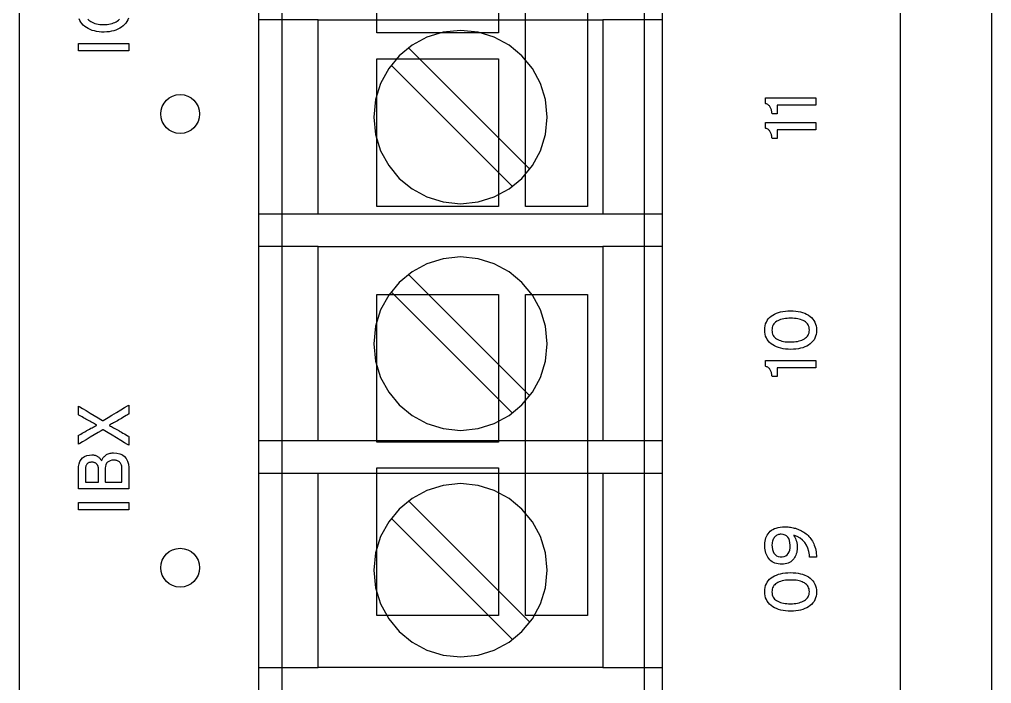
# Model space of a CAD drawing. Extents: x 1 to 47.7, y 0.2 to 35.
# Drawn here: x 36.611 to 38.487, y 6.912 to 8.194 of the extents above; entities that cross this region are included whole.
import ezdxf

# ---------------------------------------------------------------- set-up
doc = ezdxf.new("R2010")
doc.units = 0
doc.header["$MEASUREMENT"] = 0
for name, color, linetype in [('1_1__SCREW_TERMINAL_BLOCK_', 7, 'CONTINUOUS'), ('1_2__CONNECTORIZED_RELAY__', 7, 'CONTINUOUS'), ('7_0_____DWG', 7, 'CONTINUOUS')]:
    doc.layers.add(name, color=color, linetype=linetype)

msp = doc.modelspace()

# ---------------------------------------------------------------- linework, layer by layer
at = {"layer": '1_1__SCREW_TERMINAL_BLOCK_'}
for points in [[(37.0721, 8.2848), (37.0721, 8.1938), (37.0721, 8.0965), (37.0721, 7.9939), (37.0721, 7.8866), (37.0721, 7.6616), (37.0721, 7.1921), (37.0721, 6.9605), (37.0721, 6.7398)], [(37.852, 6.7398), (37.852, 6.9605), (37.852, 7.1921), (37.852, 7.6616), (37.852, 7.8866), (37.852, 7.9939), (37.852, 8.0965), (37.852, 8.1938), (37.852, 8.2848)], [(37.1871, 8.1931), (37.0721, 8.1931)], [(37.737, 8.1931), (37.737, 7.8181), (37.1871, 7.8181), (37.1871, 8.1931), (37.737, 8.1931)], [(37.852, 8.1931), (37.737, 8.1931)], [(37.5957, 7.9051), (37.3615, 8.1393)], [(37.3281, 8.1059), (37.5623, 7.8717)], [(37.1871, 7.8181), (37.0721, 7.8181)], [(37.852, 7.8181), (37.737, 7.8181)], [(37.1871, 7.7556), (37.0721, 7.7556)], [(37.737, 7.7556), (37.737, 7.3806), (37.1871, 7.3806), (37.1871, 7.7556), (37.737, 7.7556)], [(37.852, 7.7556), (37.737, 7.7556)], [(37.3615, 7.7018), (37.5957, 7.4676)], [(37.5623, 7.4341), (37.3281, 7.6684)], [(37.1871, 7.3806), (37.0721, 7.3806)], [(37.852, 7.3806), (37.737, 7.3806)], [(37.0721, 7.318), (37.1871, 7.318)], [(37.737, 7.318), (37.737, 6.943), (37.1871, 6.943), (37.1871, 7.318), (37.737, 7.318)], [(37.737, 7.318), (37.852, 7.318)], [(37.3615, 7.2643), (37.5957, 7.03)], [(37.5623, 6.9966), (37.3281, 7.2309)], [(37.0721, 6.943), (37.1871, 6.943)], [(37.737, 6.943), (37.852, 6.943)]]:
    msp.add_lwpolyline(points, dxfattribs=at)
for points in [[(37.4621, 8.1728), (37.4284, 8.1694), (37.397, 8.1596), (37.3685, 8.1442), (37.3437, 8.1238), (37.3233, 8.0991), (37.3078, 8.0707), (37.298, 8.0392), (37.2946, 8.0055), (37.298, 7.9718), (37.3078, 7.9404), (37.3233, 7.912), (37.3437, 7.8872), (37.3685, 7.8668), (37.397, 7.8514), (37.4284, 7.8416), (37.4621, 7.8382), (37.4958, 7.8416), (37.5272, 7.8514), (37.5556, 7.8668), (37.5804, 7.8872), (37.6009, 7.912), (37.6163, 7.9404), (37.6261, 7.9718), (37.6295, 8.0055), (37.6261, 8.0392), (37.6163, 8.0707), (37.6009, 8.0991), (37.5804, 8.1238), (37.5556, 8.1442), (37.5272, 8.1596), (37.4958, 8.1694)], [(37.4621, 7.7354), (37.4284, 7.732), (37.397, 7.7222), (37.3685, 7.7068), (37.3437, 7.6864), (37.3233, 7.6616), (37.3078, 7.6332), (37.298, 7.6017), (37.2946, 7.568), (37.298, 7.5343), (37.3078, 7.5029), (37.3233, 7.4745), (37.3437, 7.4497), (37.3685, 7.4293), (37.397, 7.4139), (37.4284, 7.4041), (37.4621, 7.4007), (37.4958, 7.4041), (37.5272, 7.4139), (37.5556, 7.4293), (37.5804, 7.4497), (37.6009, 7.4745), (37.6163, 7.5029), (37.6261, 7.5343), (37.6295, 7.568), (37.6261, 7.6017), (37.6163, 7.6332), (37.6009, 7.6616), (37.5804, 7.6864), (37.5556, 7.7068), (37.5272, 7.7222), (37.4958, 7.732)], [(37.4621, 7.2979), (37.4284, 7.2945), (37.397, 7.2847), (37.3685, 7.2693), (37.3437, 7.2488), (37.3233, 7.2241), (37.3078, 7.1956), (37.298, 7.1642), (37.2946, 7.1304), (37.298, 7.0967), (37.3078, 7.0654), (37.3233, 7.0369), (37.3437, 7.0122), (37.3685, 6.9918), (37.397, 6.9763), (37.4284, 6.9666), (37.4621, 6.9632), (37.4958, 6.9666), (37.5272, 6.9763), (37.5556, 6.9918), (37.5804, 7.0122), (37.6009, 7.0369), (37.6163, 7.0654), (37.6261, 7.0967), (37.6295, 7.1304), (37.6261, 7.1642), (37.6163, 7.1956), (37.6009, 7.2241), (37.5804, 7.2488), (37.5556, 7.2693), (37.5272, 7.2847), (37.4958, 7.2945)]]:
    msp.add_lwpolyline(points, close=True, dxfattribs=at)
at = {"layer": '1_2__CONNECTORIZED_RELAY__'}
for points in [[(37.5355, 8.4531), (37.5355, 8.1681), (37.3005, 8.1681), (37.3005, 8.4531), (37.5355, 8.4531)], [(37.7072, 8.4531), (37.7072, 7.8331), (37.5872, 7.8331), (37.5872, 8.4531), (37.7072, 8.4531)], [(37.8172, 6.8751), (37.8172, 7.172), (37.8172, 7.4748), (37.8172, 7.6238), (37.8172, 7.7687), (37.8172, 7.9077), (37.8172, 8.0389), (37.8172, 8.1605), (37.8172, 8.2706)], [(37.1172, 8.2331), (37.1172, 8.1074), (37.1172, 7.9728), (37.1172, 7.8312), (37.1172, 7.5344), (37.1172, 7.2315), (37.1172, 7.0825), (37.1172, 6.9376), (37.1172, 6.7986)], [(37.5355, 8.1181), (37.5355, 7.8331), (37.3005, 7.8331), (37.3005, 8.1181), (37.5355, 8.1181)], [(37.5355, 7.6631), (37.5355, 7.3781), (37.3005, 7.3781), (37.3005, 7.6631), (37.5355, 7.6631)], [(37.7072, 7.6631), (37.7072, 7.0431), (37.5872, 7.0431), (37.5872, 7.6631), (37.7072, 7.6631)], [(37.5355, 7.3281), (37.5355, 7.0431), (37.3005, 7.0431), (37.3005, 7.3281), (37.5355, 7.3281)]]:
    msp.add_lwpolyline(points, dxfattribs=at)
at = {"layer": '7_0_____DWG'}
for points in [[(38.4871, 8.3175), (38.4871, 8.1261), (38.4871, 7.9361), (38.4871, 7.7476), (38.4871, 7.5606), (38.4871, 7.3753), (38.4871, 7.1918), (38.4871, 7.0101), (38.4871, 6.8304)], [(36.6105, 4.7696), (36.6105, 4.9013), (36.6105, 5.0356), (36.6105, 5.1725), (36.6105, 5.3118), (36.6105, 5.4534), (36.6105, 5.5972), (36.6105, 5.7432), (36.6105, 5.8912), (36.6105, 6.041), (36.6105, 6.1927), (36.6105, 6.3461), (36.6105, 6.5011), (36.6105, 6.6576), (36.6105, 6.8155), (36.6105, 6.9747), (36.6105, 7.1351), (36.6105, 7.2965), (36.6105, 7.459), (36.6105, 7.6223), (36.6105, 7.9512), (36.6105, 8.2824)], [(38.3105, 8.2824), (38.3105, 7.9512), (38.3105, 7.6223), (38.3105, 7.459), (38.3105, 7.2965), (38.3105, 7.1351), (38.3105, 6.9747), (38.3105, 6.8155), (38.3105, 6.6576), (38.3105, 6.5011), (38.3105, 6.3461), (38.3105, 6.1927), (38.3105, 6.041), (38.3105, 5.8912), (38.3105, 5.7432), (38.3105, 5.5972), (38.3105, 5.4534), (38.3105, 5.3118), (38.3105, 5.1725), (38.3105, 5.0356), (38.3105, 4.9013), (38.3105, 4.7696)], [(36.8212, 8.1968), (36.8198, 8.1934), (36.818, 8.1901), (36.8159, 8.1871), (36.8134, 8.1843), (36.8106, 8.1817), (36.8075, 8.1793), (36.8041, 8.1771), (36.8006, 8.1752), (36.7968, 8.1736), (36.7927, 8.1722), (36.7884, 8.1712), (36.7839, 8.1704), (36.7792, 8.1699), (36.7742, 8.1697), (36.7691, 8.1698), (36.7642, 8.1702), (36.7596, 8.1708), (36.7552, 8.1718), (36.7511, 8.173), (36.7471, 8.1745), (36.7434, 8.1763), (36.74, 8.1784), (36.7367, 8.1807), (36.7338, 8.1832), (36.7312, 8.186), (36.729, 8.1889), (36.7271, 8.192), (36.7256, 8.1954)], [(36.7427, 8.1946), (36.7444, 8.1928), (36.7463, 8.1912), (36.7485, 8.1898), (36.7509, 8.1885), (36.7535, 8.1873), (36.7562, 8.1864), (36.7592, 8.1856), (36.7623, 8.185), (36.7657, 8.1845), (36.7692, 8.1843), (36.7729, 8.1842), (36.7766, 8.1842), (36.7801, 8.1845), (36.7834, 8.1849), (36.7865, 8.1855), (36.7895, 8.1863), (36.7923, 8.1872), (36.7949, 8.1883), (36.7973, 8.1896), (36.7995, 8.191), (36.8015, 8.1926), (36.8034, 8.1943)], [(36.8218, 8.1335), (36.7246, 8.1335), (36.7246, 8.1476), (36.8218, 8.1476), (36.8218, 8.1335)], [(36.8218, 7.247), (36.7246, 7.247), (36.7246, 7.2611), (36.8218, 7.2611), (36.8218, 7.247)]]:
    msp.add_lwpolyline(points, dxfattribs=at)
for points in [[(36.9208, 8.049), (36.9284, 8.0482), (36.9354, 8.046), (36.9418, 8.0426), (36.9473, 8.038), (36.9519, 8.0324), (36.9554, 8.0261), (36.9575, 8.019), (36.9583, 8.0115), (36.9575, 8.0039), (36.9554, 7.9969), (36.9519, 7.9905), (36.9473, 7.9849), (36.9418, 7.9804), (36.9354, 7.9769), (36.9284, 7.9747), (36.9208, 7.974), (36.9133, 7.9747), (36.9062, 7.9769), (36.8998, 7.9804), (36.8943, 7.9849), (36.8897, 7.9905), (36.8862, 7.9969), (36.8841, 8.0039), (36.8833, 8.0115), (36.8841, 8.019), (36.8862, 8.0261), (36.8897, 8.0324), (36.8943, 8.038), (36.8998, 8.0426), (36.9062, 8.046), (36.9133, 8.0482)], [(38.1478, 8.0287), (38.145, 8.0287), (38.1374, 8.0287), (38.1265, 8.0287), (38.1139, 8.0287), (38.1008, 8.0287), (38.0889, 8.0287), (38.0795, 8.0287), (38.0741, 8.0287), (38.0733, 8.0285), (38.0733, 8.0273), (38.0733, 8.0252), (38.0733, 8.0225), (38.0733, 8.0196), (38.0733, 8.0168), (38.0733, 8.0143), (38.0733, 8.0126), (38.0733, 8.012), (38.0729, 8.012), (38.0719, 8.012), (38.0704, 8.012), (38.0687, 8.012), (38.067, 8.012), (38.0654, 8.012), (38.0641, 8.012), (38.0634, 8.012), (38.0632, 8.0129), (38.063, 8.0146), (38.0627, 8.0162), (38.0624, 8.0178), (38.062, 8.0193), (38.0616, 8.0207), (38.0611, 8.0221), (38.0605, 8.0235), (38.0598, 8.0248), (38.0591, 8.0259), (38.0583, 8.027), (38.0574, 8.028), (38.0564, 8.0288), (38.0553, 8.0296), (38.0541, 8.0303), (38.0528, 8.0308), (38.0514, 8.0312), (38.0507, 8.0315), (38.0507, 8.0323), (38.0507, 8.0338), (38.0507, 8.0356), (38.0507, 8.0376), (38.0507, 8.0395), (38.0507, 8.0412), (38.0507, 8.0424), (38.0507, 8.0428), (38.0544, 8.0428), (38.0643, 8.0428), (38.0784, 8.0428), (38.095, 8.0428), (38.112, 8.0428), (38.1276, 8.0428), (38.1398, 8.0428), (38.1469, 8.0428), (38.1478, 8.0427), (38.1478, 8.0416), (38.1478, 8.0399), (38.1478, 8.0376), (38.1478, 8.0351), (38.1478, 8.0327), (38.1478, 8.0307), (38.1478, 8.0292)], [(38.1478, 7.9812), (38.145, 7.9812), (38.1374, 7.9812), (38.1265, 7.9812), (38.1139, 7.9812), (38.1008, 7.9812), (38.0889, 7.9812), (38.0795, 7.9812), (38.0741, 7.9812), (38.0733, 7.9811), (38.0733, 7.9799), (38.0733, 7.9777), (38.0733, 7.9751), (38.0733, 7.9721), (38.0733, 7.9693), (38.0733, 7.9669), (38.0733, 7.9652), (38.0733, 7.9645), (38.0729, 7.9645), (38.0719, 7.9645), (38.0704, 7.9645), (38.0687, 7.9645), (38.067, 7.9645), (38.0654, 7.9645), (38.0641, 7.9645), (38.0634, 7.9645), (38.0632, 7.9654), (38.063, 7.9671), (38.0627, 7.9687), (38.0624, 7.9703), (38.062, 7.9718), (38.0616, 7.9733), (38.0611, 7.9747), (38.0605, 7.976), (38.0598, 7.9773), (38.0591, 7.9785), (38.0583, 7.9795), (38.0574, 7.9805), (38.0564, 7.9814), (38.0553, 7.9821), (38.0541, 7.9828), (38.0528, 7.9833), (38.0514, 7.9838), (38.0507, 7.984), (38.0507, 7.9849), (38.0507, 7.9863), (38.0507, 7.9881), (38.0507, 7.9901), (38.0507, 7.9921), (38.0507, 7.9937), (38.0507, 7.9949), (38.0507, 7.9953), (38.0544, 7.9953), (38.0643, 7.9953), (38.0784, 7.9953), (38.095, 7.9953), (38.112, 7.9953), (38.1276, 7.9953), (38.1398, 7.9953), (38.1469, 7.9953), (38.1478, 7.9952), (38.1478, 7.9942), (38.1478, 7.9924), (38.1478, 7.9901), (38.1478, 7.9877), (38.1478, 7.9853), (38.1478, 7.9832), (38.1478, 7.9818)], [(38.0991, 7.6313), (38.1042, 7.6312), (38.1091, 7.6308), (38.1138, 7.6302), (38.1182, 7.6293), (38.1224, 7.6281), (38.1264, 7.6267), (38.1301, 7.625), (38.1336, 7.623), (38.1368, 7.6208), (38.1397, 7.6183), (38.1422, 7.6156), (38.1443, 7.6126), (38.1461, 7.6094), (38.1475, 7.606), (38.1485, 7.6023), (38.1491, 7.5983), (38.1494, 7.5941), (38.1491, 7.5899), (38.1485, 7.586), (38.1475, 7.5823), (38.1461, 7.5789), (38.1444, 7.5757), (38.1423, 7.5728), (38.1398, 7.5701), (38.1369, 7.5676), (38.1337, 7.5654), (38.1303, 7.5635), (38.1266, 7.5618), (38.1227, 7.5603), (38.1185, 7.5592), (38.1141, 7.5583), (38.1095, 7.5576), (38.1045, 7.5572), (38.0994, 7.5571), (38.0942, 7.5572), (38.0893, 7.5576), (38.0846, 7.5583), (38.0802, 7.5592), (38.0759, 7.5604), (38.072, 7.5618), (38.0683, 7.5636), (38.0648, 7.5655), (38.0616, 7.5678), (38.0587, 7.5703), (38.0562, 7.573), (38.054, 7.5759), (38.0523, 7.5791), (38.0509, 7.5826), (38.0499, 7.5863), (38.0493, 7.5902), (38.0491, 7.5943), (38.0493, 7.5985), (38.05, 7.6025), (38.051, 7.6062), (38.0523, 7.6097), (38.054, 7.6129), (38.0561, 7.6158), (38.0586, 7.6185), (38.0614, 7.6209), (38.0646, 7.6231), (38.0681, 7.6251), (38.0718, 7.6267), (38.0757, 7.6281), (38.0799, 7.6293), (38.0843, 7.6302), (38.089, 7.6308), (38.0939, 7.6312)], [(38.0994, 7.6171), (38.0957, 7.617), (38.0923, 7.6168), (38.089, 7.6165), (38.0858, 7.6159), (38.0828, 7.6153), (38.0799, 7.6145), (38.0772, 7.6135), (38.0747, 7.6124), (38.0723, 7.6112), (38.0702, 7.6097), (38.0684, 7.6081), (38.0668, 7.6062), (38.0655, 7.6042), (38.0645, 7.6019), (38.0638, 7.5995), (38.0634, 7.5969), (38.0632, 7.5941), (38.0634, 7.5913), (38.0638, 7.5887), (38.0645, 7.5863), (38.0655, 7.5841), (38.0668, 7.5821), (38.0683, 7.5803), (38.0701, 7.5787), (38.0722, 7.5772), (38.0745, 7.576), (38.077, 7.5749), (38.0797, 7.5739), (38.0825, 7.5731), (38.0855, 7.5724), (38.0886, 7.5719), (38.092, 7.5716), (38.0954, 7.5714), (38.0991, 7.5713), (38.1027, 7.5714), (38.1061, 7.5716), (38.1094, 7.572), (38.1125, 7.5725), (38.1155, 7.5732), (38.1183, 7.5741), (38.121, 7.5751), (38.1235, 7.5762), (38.1259, 7.5775), (38.1281, 7.579), (38.13, 7.5806), (38.1316, 7.5824), (38.1329, 7.5844), (38.1339, 7.5866), (38.1347, 7.589), (38.1351, 7.5916), (38.1353, 7.5943), (38.1351, 7.5972), (38.1347, 7.5998), (38.1339, 7.6022), (38.1329, 7.6044), (38.1316, 7.6064), (38.13, 7.6083), (38.1282, 7.6099), (38.126, 7.6113), (38.1237, 7.6126), (38.1212, 7.6136), (38.1185, 7.6146), (38.1157, 7.6153), (38.1128, 7.616), (38.1097, 7.6165), (38.1064, 7.6168), (38.1029, 7.617)], [(38.1478, 7.5215), (38.145, 7.5215), (38.1374, 7.5215), (38.1265, 7.5215), (38.1139, 7.5215), (38.1008, 7.5215), (38.0889, 7.5215), (38.0795, 7.5215), (38.0741, 7.5215), (38.0733, 7.5213), (38.0733, 7.5201), (38.0733, 7.518), (38.0733, 7.5153), (38.0733, 7.5124), (38.0733, 7.5096), (38.0733, 7.5071), (38.0733, 7.5054), (38.0733, 7.5048), (38.0729, 7.5048), (38.0719, 7.5048), (38.0704, 7.5048), (38.0687, 7.5048), (38.067, 7.5048), (38.0654, 7.5048), (38.0641, 7.5048), (38.0634, 7.5048), (38.0632, 7.5057), (38.063, 7.5073), (38.0627, 7.509), (38.0624, 7.5105), (38.062, 7.5121), (38.0616, 7.5135), (38.0611, 7.5149), (38.0605, 7.5163), (38.0598, 7.5175), (38.0591, 7.5187), (38.0583, 7.5198), (38.0574, 7.5208), (38.0564, 7.5216), (38.0553, 7.5224), (38.0541, 7.523), (38.0528, 7.5236), (38.0514, 7.524), (38.0507, 7.5243), (38.0507, 7.5251), (38.0507, 7.5266), (38.0507, 7.5284), (38.0507, 7.5304), (38.0507, 7.5323), (38.0507, 7.534), (38.0507, 7.5352), (38.0507, 7.5356), (38.0544, 7.5356), (38.0643, 7.5356), (38.0784, 7.5356), (38.095, 7.5356), (38.112, 7.5356), (38.1276, 7.5356), (38.1398, 7.5356), (38.1469, 7.5356), (38.1478, 7.5354), (38.1478, 7.5344), (38.1478, 7.5326), (38.1478, 7.5304), (38.1478, 7.5279), (38.1478, 7.5255), (38.1478, 7.5235), (38.1478, 7.522)], [(36.8218, 7.4321), (36.8211, 7.4317), (36.8193, 7.4306), (36.8166, 7.4291), (36.8135, 7.4273), (36.8103, 7.4255), (36.8073, 7.4237), (36.8048, 7.4223), (36.8033, 7.4214), (36.8022, 7.4208), (36.7996, 7.4193), (36.7971, 7.4179), (36.7947, 7.4166), (36.7924, 7.4154), (36.7902, 7.4142), (36.7881, 7.413), (36.7861, 7.4119), (36.7842, 7.4109), (36.7841, 7.41), (36.786, 7.409), (36.788, 7.408), (36.7901, 7.4069), (36.7924, 7.4057), (36.7947, 7.4044), (36.7971, 7.4031), (36.7996, 7.4016), (36.8022, 7.4001), (36.8033, 7.3995), (36.8048, 7.3986), (36.8073, 7.3972), (36.8103, 7.3955), (36.8135, 7.3937), (36.8166, 7.3919), (36.8193, 7.3904), (36.8211, 7.3893), (36.8218, 7.389), (36.8218, 7.3883), (36.8218, 7.3867), (36.8218, 7.3843), (36.8218, 7.3815), (36.8218, 7.3786), (36.8218, 7.3759), (36.8218, 7.3736), (36.8218, 7.3722), (36.8217, 7.3719), (36.819, 7.3735), (36.8135, 7.3768), (36.8062, 7.3812), (36.7978, 7.3863), (36.7893, 7.3914), (36.7816, 7.396), (36.7756, 7.3996), (36.7721, 7.4017), (36.7712, 7.4017), (36.768, 7.3998), (36.7623, 7.3964), (36.7551, 7.392), (36.7471, 7.3873), (36.7393, 7.3826), (36.7323, 7.3784), (36.7272, 7.3753), (36.7247, 7.3738), (36.7246, 7.3741), (36.7246, 7.3756), (36.7246, 7.3778), (36.7246, 7.3806), (36.7246, 7.3836), (36.7246, 7.3864), (36.7246, 7.3888), (36.7246, 7.3905), (36.7246, 7.3911), (36.7252, 7.3914), (36.7267, 7.3923), (36.7289, 7.3935), (36.7314, 7.395), (36.7341, 7.3965), (36.7366, 7.3979), (36.7386, 7.3991), (36.7399, 7.3998), (36.7409, 7.4004), (36.7435, 7.4018), (36.746, 7.4032), (36.7485, 7.4046), (36.7508, 7.4058), (36.753, 7.407), (36.7552, 7.4082), (36.7572, 7.4092), (36.7592, 7.4102), (36.7592, 7.4112), (36.7573, 7.4122), (36.7553, 7.4132), (36.7532, 7.4144), (36.7509, 7.4156), (36.7486, 7.4168), (36.7462, 7.4182), (36.7436, 7.4196), (36.741, 7.4211), (36.7399, 7.4216), (36.7386, 7.4224), (36.7366, 7.4236), (36.7341, 7.425), (36.7314, 7.4265), (36.7289, 7.428), (36.7267, 7.4293), (36.7252, 7.4301), (36.7246, 7.4305), (36.7246, 7.4311), (36.7246, 7.4327), (36.7246, 7.4351), (36.7246, 7.4379), (36.7246, 7.4408), (36.7246, 7.4435), (36.7246, 7.4458), (36.7246, 7.4472), (36.7247, 7.4475), (36.7272, 7.446), (36.7323, 7.4429), (36.7392, 7.4388), (36.7471, 7.434), (36.755, 7.4293), (36.7622, 7.4249), (36.7679, 7.4215), (36.7711, 7.4196), (36.772, 7.4196), (36.7754, 7.4217), (36.7815, 7.4253), (36.7892, 7.4299), (36.7977, 7.435), (36.8061, 7.4401), (36.8135, 7.4445), (36.819, 7.4478), (36.8217, 7.4494), (36.8218, 7.4491), (36.8218, 7.4476), (36.8218, 7.4454), (36.8218, 7.4426), (36.8218, 7.4397), (36.8218, 7.4368), (36.8218, 7.4344), (36.8218, 7.4327)], [(36.792, 7.3572), (36.7985, 7.3567), (36.8043, 7.3553), (36.8092, 7.3531), (36.8133, 7.35), (36.8166, 7.346), (36.8191, 7.3412), (36.8208, 7.3356), (36.8217, 7.329), (36.8218, 7.3247), (36.8218, 7.3222), (36.8218, 7.3176), (36.8218, 7.3117), (36.8218, 7.3052), (36.8218, 7.2989), (36.8218, 7.2933), (36.8218, 7.2894), (36.8218, 7.2877), (36.8188, 7.2876), (36.8097, 7.2876), (36.796, 7.2876), (36.7798, 7.2876), (36.7628, 7.2876), (36.747, 7.2876), (36.7342, 7.2876), (36.7263, 7.2876), (36.7246, 7.2878), (36.7246, 7.2902), (36.7246, 7.2947), (36.7246, 7.3007), (36.7246, 7.3074), (36.7246, 7.314), (36.7246, 7.3199), (36.7246, 7.3242), (36.7246, 7.3263), (36.7248, 7.3309), (36.7257, 7.3362), (36.7273, 7.3407), (36.7296, 7.3446), (36.7325, 7.3478), (36.7362, 7.3502), (36.7405, 7.352), (36.7455, 7.353), (36.7502, 7.3534), (36.7519, 7.3533), (36.7534, 7.3531), (36.755, 7.3529), (36.7564, 7.3525), (36.7578, 7.3521), (36.7591, 7.3516), (36.7604, 7.351), (36.7615, 7.3503), (36.7626, 7.3495), (36.7637, 7.3486), (36.7647, 7.3478), (36.7656, 7.3468), (36.7665, 7.3458), (36.7673, 7.3447), (36.768, 7.3436), (36.7687, 7.3424), (36.7693, 7.3415), (36.7697, 7.3429), (36.7702, 7.3442), (36.7709, 7.3456), (36.7716, 7.3468), (36.7724, 7.3481), (36.7734, 7.3493), (36.7745, 7.3505), (36.7757, 7.3517), (36.777, 7.3529), (36.7784, 7.3539), (36.78, 7.3547), (36.7816, 7.3555), (36.7835, 7.3561), (36.7854, 7.3566), (36.7875, 7.3569), (36.7896, 7.3571)], [(36.7506, 7.3392), (36.7494, 7.3392), (36.7482, 7.3391), (36.747, 7.3389), (36.7459, 7.3386), (36.7448, 7.3383), (36.7438, 7.3378), (36.7428, 7.3373), (36.7419, 7.3367), (36.7411, 7.336), (36.7404, 7.3352), (36.7397, 7.3342), (36.7392, 7.3331), (36.7387, 7.332), (36.7384, 7.3307), (36.7381, 7.3293), (36.738, 7.3278), (36.7379, 7.3262), (36.7379, 7.3252), (36.7379, 7.3227), (36.7379, 7.319), (36.7379, 7.3147), (36.7379, 7.3103), (36.7379, 7.3062), (36.7379, 7.303), (36.7379, 7.3012), (36.7381, 7.3009), (36.74, 7.3009), (36.7431, 7.3009), (36.7472, 7.3009), (36.7516, 7.3009), (36.7559, 7.3009), (36.7595, 7.3009), (36.7621, 7.3009), (36.763, 7.3009), (36.763, 7.3019), (36.763, 7.3045), (36.763, 7.3082), (36.763, 7.3125), (36.763, 7.3169), (36.763, 7.3209), (36.763, 7.3241), (36.763, 7.3259), (36.763, 7.3266), (36.763, 7.3274), (36.7629, 7.3282), (36.7629, 7.329), (36.7627, 7.3297), (36.7626, 7.3304), (36.7624, 7.331), (36.7622, 7.3316), (36.7619, 7.3322), (36.7616, 7.3328), (36.7614, 7.3333), (36.7611, 7.3338), (36.7607, 7.3343), (36.7604, 7.3348), (36.7601, 7.3353), (36.7597, 7.3357), (36.7593, 7.3361), (36.7587, 7.3366), (36.7578, 7.3373), (36.7569, 7.3378), (36.756, 7.3382), (36.755, 7.3386), (36.754, 7.3389), (36.7529, 7.3391), (36.7518, 7.3392)], [(36.7924, 7.3431), (36.7888, 7.3428), (36.7856, 7.3421), (36.783, 7.3408), (36.7807, 7.3392), (36.7789, 7.337), (36.7776, 7.3344), (36.7767, 7.3313), (36.7763, 7.3277), (36.7762, 7.326), (36.7762, 7.3238), (36.7762, 7.3203), (36.7762, 7.316), (36.7762, 7.3114), (36.7762, 7.3071), (36.7762, 7.3036), (36.7762, 7.3014), (36.7764, 7.3009), (36.7784, 7.3009), (36.7824, 7.3009), (36.7876, 7.3009), (36.7933, 7.3009), (36.7989, 7.3009), (36.8038, 7.3009), (36.8072, 7.3009), (36.8085, 7.3009), (36.8085, 7.3019), (36.8085, 7.3046), (36.8085, 7.3084), (36.8085, 7.3127), (36.8085, 7.3172), (36.8085, 7.3213), (36.8085, 7.3243), (36.8085, 7.3259), (36.8085, 7.3275), (36.8083, 7.3296), (36.808, 7.3315), (36.8076, 7.3333), (36.8071, 7.3349), (36.8064, 7.3363), (36.8056, 7.3376), (36.8046, 7.3387), (36.8036, 7.3397), (36.8025, 7.3405), (36.8013, 7.3412), (36.8, 7.3418), (36.7986, 7.3423), (36.7972, 7.3426), (36.7957, 7.3429), (36.7941, 7.3431)], [(38.0878, 7.2144), (38.0901, 7.2144), (38.0923, 7.2143), (38.0946, 7.2141), (38.0969, 7.2138), (38.0992, 7.2135), (38.1015, 7.2131), (38.1038, 7.2126), (38.1062, 7.2121), (38.1086, 7.2115), (38.111, 7.2107), (38.1133, 7.2099), (38.1156, 7.2089), (38.1179, 7.2078), (38.1202, 7.2067), (38.1224, 7.2054), (38.1246, 7.204), (38.1268, 7.2026), (38.1289, 7.201), (38.1309, 7.1994), (38.1328, 7.1976), (38.1346, 7.1957), (38.1364, 7.1937), (38.138, 7.1915), (38.1396, 7.1892), (38.1411, 7.1868), (38.1424, 7.1843), (38.1438, 7.1816), (38.1449, 7.1788), (38.146, 7.1758), (38.1469, 7.1727), (38.1477, 7.1695), (38.1483, 7.1661), (38.1488, 7.1626), (38.1492, 7.1589), (38.1494, 7.156), (38.1487, 7.156), (38.1472, 7.156), (38.1451, 7.156), (38.1428, 7.156), (38.1405, 7.156), (38.1384, 7.156), (38.1367, 7.156), (38.1358, 7.156), (38.1354, 7.16), (38.1343, 7.167), (38.1325, 7.1733), (38.1298, 7.179), (38.1264, 7.1841), (38.1223, 7.1885), (38.1173, 7.1924), (38.1116, 7.1956), (38.1052, 7.1982), (38.1056, 7.1967), (38.1071, 7.1945), (38.1084, 7.192), (38.1095, 7.1894), (38.1104, 7.1865), (38.1111, 7.1835), (38.1116, 7.1802), (38.1118, 7.1768), (38.1119, 7.1733), (38.1118, 7.1704), (38.1114, 7.1676), (38.1109, 7.1648), (38.1102, 7.1622), (38.1093, 7.1597), (38.1081, 7.1573), (38.1068, 7.1549), (38.1053, 7.1527), (38.1035, 7.1506), (38.1016, 7.1487), (38.0995, 7.1471), (38.0971, 7.1456), (38.0946, 7.1445), (38.0918, 7.1435), (38.0888, 7.1428), (38.0856, 7.1424), (38.0823, 7.1422), (38.0787, 7.1423), (38.0752, 7.1427), (38.072, 7.1433), (38.069, 7.1443), (38.0662, 7.1455), (38.0636, 7.147), (38.0613, 7.1487), (38.0591, 7.1508), (38.0572, 7.1531), (38.0554, 7.1556), (38.0539, 7.1582), (38.0525, 7.1609), (38.0514, 7.1638), (38.0505, 7.1668), (38.0498, 7.17), (38.0494, 7.1733), (38.0491, 7.1768), (38.0491, 7.1804), (38.0493, 7.1838), (38.0498, 7.187), (38.0505, 7.1901), (38.0514, 7.1931), (38.0526, 7.1959), (38.054, 7.1986), (38.0556, 7.2011), (38.0575, 7.2034), (38.0597, 7.2057), (38.0621, 7.2077), (38.0649, 7.2094), (38.068, 7.2109), (38.0713, 7.2121), (38.075, 7.2131), (38.079, 7.2138), (38.0833, 7.2142)], [(38.081, 7.2), (38.0793, 7.1999), (38.0776, 7.1997), (38.0759, 7.1993), (38.0743, 7.1987), (38.0728, 7.198), (38.0714, 7.1971), (38.0701, 7.1961), (38.0688, 7.1949), (38.0675, 7.1935), (38.0665, 7.192), (38.0656, 7.1903), (38.0648, 7.1885), (38.0642, 7.1865), (38.0637, 7.1843), (38.0634, 7.182), (38.0632, 7.1795), (38.0634, 7.1754), (38.064, 7.1707), (38.0652, 7.1668), (38.0669, 7.1634), (38.0691, 7.1607), (38.0718, 7.1587), (38.075, 7.1573), (38.0787, 7.1565), (38.0828, 7.1565), (38.0865, 7.1571), (38.0897, 7.1583), (38.0924, 7.1602), (38.0946, 7.1627), (38.0963, 7.1658), (38.0974, 7.1695), (38.0981, 7.1739), (38.0982, 7.1789), (38.0978, 7.1837), (38.097, 7.188), (38.0956, 7.1916), (38.0937, 7.1945), (38.0913, 7.1969), (38.0884, 7.1986), (38.085, 7.1996)], [(36.9208, 7.173), (36.9284, 7.1722), (36.9354, 7.17), (36.9418, 7.1666), (36.9473, 7.162), (36.9519, 7.1564), (36.9554, 7.1501), (36.9575, 7.143), (36.9583, 7.1355), (36.9575, 7.1279), (36.9554, 7.1209), (36.9519, 7.1145), (36.9473, 7.1089), (36.9418, 7.1044), (36.9354, 7.1009), (36.9284, 7.0987), (36.9208, 7.098), (36.9133, 7.0987), (36.9062, 7.1009), (36.8998, 7.1044), (36.8943, 7.1089), (36.8897, 7.1145), (36.8862, 7.1209), (36.8841, 7.1279), (36.8833, 7.1355), (36.8841, 7.143), (36.8862, 7.1501), (36.8897, 7.1564), (36.8943, 7.162), (36.8998, 7.1666), (36.9062, 7.17), (36.9133, 7.1722)], [(38.0991, 7.126), (38.1042, 7.1258), (38.1091, 7.1254), (38.1138, 7.1248), (38.1182, 7.1239), (38.1224, 7.1227), (38.1264, 7.1213), (38.1301, 7.1196), (38.1336, 7.1176), (38.1368, 7.1154), (38.1397, 7.1129), (38.1422, 7.1102), (38.1443, 7.1073), (38.1461, 7.104), (38.1475, 7.1006), (38.1485, 7.0969), (38.1491, 7.0929), (38.1494, 7.0887), (38.1491, 7.0845), (38.1485, 7.0806), (38.1475, 7.077), (38.1461, 7.0735), (38.1444, 7.0703), (38.1423, 7.0674), (38.1398, 7.0647), (38.1369, 7.0622), (38.1337, 7.06), (38.1303, 7.0581), (38.1266, 7.0564), (38.1227, 7.055), (38.1185, 7.0538), (38.1141, 7.0529), (38.1095, 7.0522), (38.1045, 7.0518), (38.0994, 7.0517), (38.0942, 7.0518), (38.0893, 7.0522), (38.0846, 7.0529), (38.0802, 7.0538), (38.0759, 7.055), (38.072, 7.0565), (38.0683, 7.0582), (38.0648, 7.0602), (38.0616, 7.0624), (38.0587, 7.0649), (38.0562, 7.0676), (38.054, 7.0706), (38.0523, 7.0738), (38.0509, 7.0772), (38.0499, 7.0809), (38.0493, 7.0848), (38.0491, 7.089), (38.0493, 7.0932), (38.05, 7.0971), (38.051, 7.1008), (38.0523, 7.1043), (38.054, 7.1075), (38.0561, 7.1104), (38.0586, 7.1131), (38.0614, 7.1156), (38.0646, 7.1177), (38.0681, 7.1197), (38.0718, 7.1213), (38.0757, 7.1228), (38.0799, 7.1239), (38.0843, 7.1248), (38.089, 7.1254), (38.0939, 7.1258)], [(38.0994, 7.1117), (38.0957, 7.1116), (38.0923, 7.1114), (38.089, 7.1111), (38.0858, 7.1106), (38.0828, 7.1099), (38.0799, 7.1091), (38.0772, 7.1082), (38.0747, 7.1071), (38.0723, 7.1058), (38.0702, 7.1043), (38.0684, 7.1027), (38.0668, 7.1008), (38.0655, 7.0988), (38.0645, 7.0966), (38.0638, 7.0941), (38.0634, 7.0915), (38.0632, 7.0887), (38.0634, 7.0859), (38.0638, 7.0834), (38.0645, 7.081), (38.0655, 7.0788), (38.0668, 7.0768), (38.0683, 7.0749), (38.0701, 7.0733), (38.0722, 7.0719), (38.0745, 7.0706), (38.077, 7.0695), (38.0797, 7.0685), (38.0825, 7.0677), (38.0855, 7.067), (38.0886, 7.0665), (38.092, 7.0662), (38.0954, 7.066), (38.0991, 7.0659), (38.1027, 7.066), (38.1061, 7.0662), (38.1094, 7.0666), (38.1125, 7.0672), (38.1155, 7.0679), (38.1183, 7.0687), (38.121, 7.0697), (38.1235, 7.0708), (38.1259, 7.0721), (38.1281, 7.0736), (38.13, 7.0752), (38.1316, 7.077), (38.1329, 7.0791), (38.1339, 7.0813), (38.1347, 7.0836), (38.1351, 7.0862), (38.1353, 7.089), (38.1351, 7.0918), (38.1347, 7.0944), (38.1339, 7.0968), (38.1329, 7.099), (38.1316, 7.1011), (38.13, 7.1029), (38.1282, 7.1045), (38.126, 7.106), (38.1237, 7.1072), (38.1212, 7.1082), (38.1185, 7.1092), (38.1157, 7.1099), (38.1128, 7.1106), (38.1097, 7.1111), (38.1064, 7.1114), (38.1029, 7.1117)]]:
    msp.add_lwpolyline(points, close=True, dxfattribs=at)

doc.saveas('drawing.dxf')
